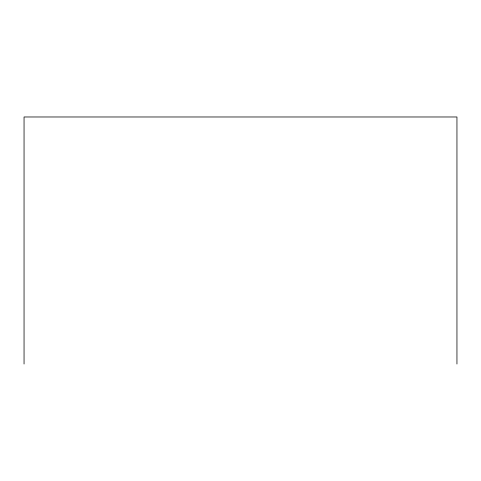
<?xml version="1.0" encoding="UTF-8"?>
<svg xmlns="http://www.w3.org/2000/svg" width="481" height="481" viewBox="0 0 481 481"><rect width="100%" height="100%" fill="white"/><g stroke="black" fill="none" stroke-linecap="round" stroke-linejoin="round"><path stroke-width="0.72" d="M456.95 364.021L456.95 116.979L24.05 116.979L24.05 364.021"/></g></svg>
